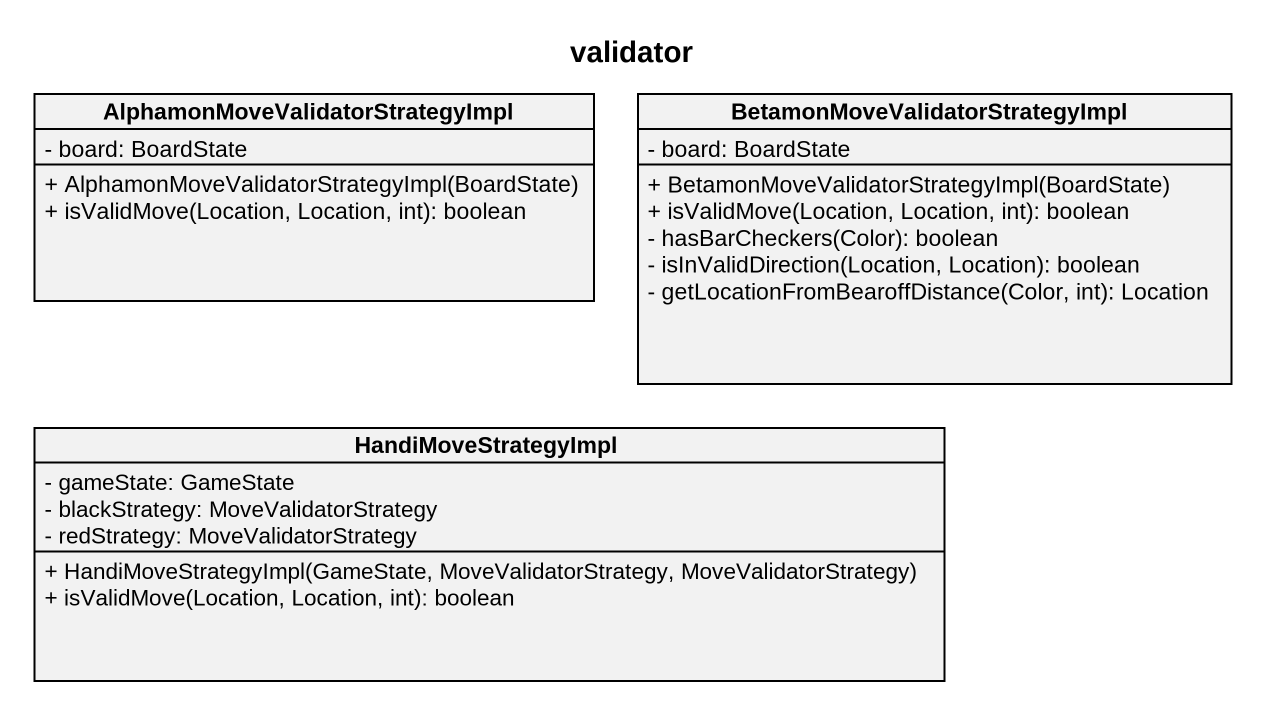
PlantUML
@startuml
title validator
hide circle
hide empty members
skinparam classAttributeIconSize 0
class "AlphamonMoveValidatorStrategyImpl" as AlphamonMoveValidatorStrateg {
  - board: BoardState
  + AlphamonMoveValidatorStrategyImpl(BoardState)
  + isValidMove(Location, Location, int): boolean
}
class "BetamonMoveValidatorStrategyImpl" as BetamonMoveValidatorStrategy {
  - board: BoardState
  + BetamonMoveValidatorStrategyImpl(BoardState)
  + isValidMove(Location, Location, int): boolean
  - hasBarCheckers(Color): boolean
  - isInValidDirection(Location, Location): boolean
  - getLocationFromBearoffDistance(Color, int): Location
}
class HandiMoveStrategyImpl {
  - gameState: GameState
  - blackStrategy: MoveValidatorStrategy
  - redStrategy: MoveValidatorStrategy
  + HandiMoveStrategyImpl(GameState, MoveValidatorStrategy, MoveValidatorStrategy)
  + isValidMove(Location, Location, int): boolean
}
@enduml
